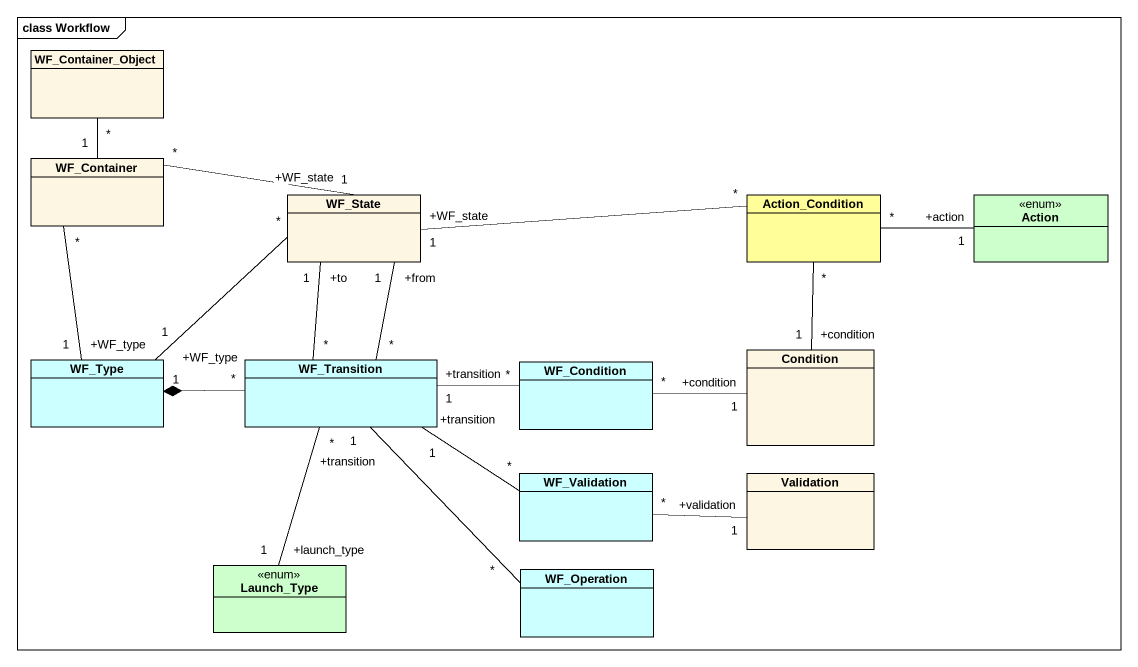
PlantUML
@startuml
mainframe class Workflow
hide circle
hide empty members
class WF_Container_Object
class WF_Container
class WF_State
class Action_Condition #FFFE99
class "Action" as Action_ <<enum>> #CCFFCC
class Condition
class WF_Type #CCFFFF
class WF_Transition #CCFFFF
class WF_Condition #CCFFFF
class WF_Validation #CCFFFF
class Validation
class Launch_Type <<enum>> #CCFFCC
class WF_Operation #CCFFFF
WF_Container_Object "*" -- "1" WF_Container
WF_Container "*" -right- "+WF_state\n1" WF_State
WF_Container "*" -- "+WF_type\n1" WF_Type
WF_State "+WF_state\n1" -right- "*" Action_Condition
WF_State "*" -- "+WF_type\n1" WF_Type
Action_Condition "*" -- "+condition\n1" Condition
Action_ "+action\n1" -left- "*" Action_Condition
WF_Transition "*" -up- "+from\n1" WF_State
WF_Transition "*" -up- "+to\n1" WF_State
WF_Transition "*" -left-* "1" WF_Type
WF_Transition "*" -- "+launch_type\n1" Launch_Type
WF_Condition "*" -right- "+condition\n1" Condition
WF_Condition "*" -left- "+transition\n1" WF_Transition
WF_Validation "*" -left- "+transition\n1" WF_Transition
WF_Validation "*" -right- "+validation\n1" Validation
WF_Operation "*" -up- "+transition\n1" WF_Transition
@enduml
